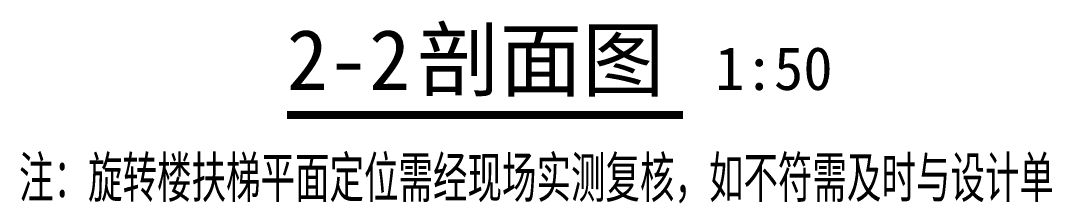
# Model space of a CAD drawing. Extents: x 6827379 to 6887889, y 99218 to 177608.
# Drawn here: x 6866830 to 6871291, y 126285 to 127081 of the extents above; entities that cross this region are included whole.
import ezdxf

# ---------------------------------------------------------------- set-up
doc = ezdxf.new("R2010")
doc.units = 0
doc.header["$LTSCALE"] = 1000
doc.header["$MEASUREMENT"] = 0
doc.linetypes.add('CONTINOUS', pattern=[2000000.0, 1000000.0, 1000000.0])
for name, color, linetype in [('100', 7, 'Continuous'), ('A_公文', 7, 'Continuous'), ('A_图名标注', 3, 'Continuous')]:
    doc.layers.add(name, color=color, linetype=linetype)
doc.styles.get("Standard").update_dxf_attribs({"font": 'tssdeng.shx', "bigfont": 'hztxt.shx'})
doc.styles.add('黑体', font='simhei.ttf')

msp = doc.modelspace()

# ---------------------------------------------------------------- linework, layer by layer
at = {"layer": 'A_图名标注', "linetype": 'CONTINOUS', "const_width": 35}
msp.add_lwpolyline([(6867988, 126670), (6869710.5, 126670)], dxfattribs=at)

# ---------------------------------------------------------------- texts
at = {"layer": '100', "color": 7, "linetype": 'Continuous', "width": 0.75}
msp.add_text('注：旋转楼扶梯平面定位需经现场实测复核，如不符需及时与设计单位联系。', height=200, dxfattribs=at).set_placement((6866823.5, 126291.1))
at = {"layer": 'A_公文', "linetype": 'CONTINOUS', "style": '黑体'}
for s, height, p in [('剖面图', 262.87, (6868555, 126778.4)), ('2-2', 262.87, (6867988, 126778.4)), ('1:50', 187.76, (6869850.5, 126778.4))]:
    msp.add_text(s, height=height, dxfattribs=at).set_placement(p)

doc.saveas('drawing.dxf')
